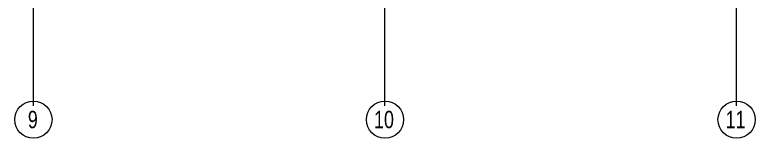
# Model space of a CAD drawing. Header units: millimetres. Extents: x -900 to 75397, y -21218 to 30654.
# Drawn here: x 20007 to 37907, y -5286 to -2299 of the extents above; entities that cross this region are included whole.
import ezdxf

# ---------------------------------------------------------------- set-up
doc = ezdxf.new("R2010")
doc.units = ezdxf.units.MM
doc.header["$LTSCALE"] = 0.9
doc.linetypes.add('Grid Line', pattern=[3.33375, 1.905, -0.47625, 0.47625, -0.47625])
doc.layers.add('E_EJES', color=8, linetype='Continuous', lineweight=9)
doc.layers.add('E_EJES-1', color=8, linetype='Grid Line', lineweight=9)
doc.styles.add('Swis721 LtCn BT', font='swisscl.ttf', dxfattribs={"height": 0.42})

# ---------------------------------------------------------------- blocks, each defined once
blk = doc.blocks.new('Grid - CNI_NOMBRE EJES-372759-PLANTA DE PISO 14 N_E_ _56_55m')
at = {"layer": 'E_EJES'}
blk.add_circle((0, 0), 0.003, dxfattribs=at)

msp = doc.modelspace()

# ---------------------------------------------------------------- linework, layer by layer
at = {"layer": 'E_EJES-1'}
for p, q in [((20457.4, -4386.1), (20457.4, 29754.4)), ((20457.4, -4505.6), (20457.4, 29714.8)), ((28957.4, -4386.1), (28957.4, 29754.4)), ((28957.4, -4505.6), (28957.4, 29714.8)), ((37457.4, -4386.1), (37457.4, 29754.4)), ((37457.4, -4505.6), (37457.4, 29714.8))]:
    msp.add_line(p, q, dxfattribs=at)

# ---------------------------------------------------------------- block references
at = {"layer": 'E_EJES', "xscale": 150000.0000000019, "yscale": 150000.0000000019, "zscale": 150000.0000000019}
for p in [(20457.4, -4836.1), (28957.4, -4836.1), (37457.4, -4836.1)]:
    msp.add_blockref('Grid - CNI_NOMBRE EJES-372759-PLANTA DE PISO 14 N_E_ _56_55m', p, dxfattribs=at)

# ---------------------------------------------------------------- texts
at = {"layer": 'E_EJES', "char_height": 420, "attachment_point": 1, "style": 'Swis721 LtCn BT'}
for s, insert, width in [('9', (20323, -4623.5), 312.658), ('10', (28694, -4623.5), 625.316), ('11', (37194, -4623.5), 625.316)]:
    msp.add_mtext(s, dxfattribs=dict(at, insert=insert, width=width))

doc.saveas('drawing.dxf')
